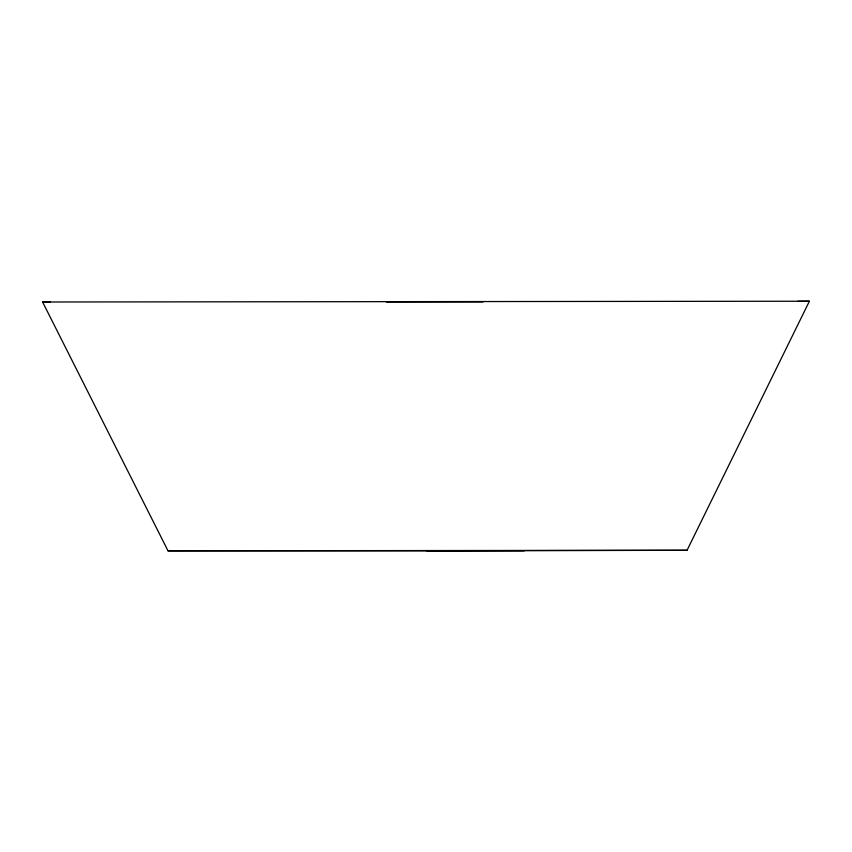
<?xml version="1.0" encoding="UTF-8"?>
<svg xmlns="http://www.w3.org/2000/svg" width="852" height="852" viewBox="0 0 852 852"><rect width="100%" height="100%" fill="white"/><g stroke="black" fill="none" stroke-linecap="round" stroke-linejoin="round"><path stroke-width="1.28" d="M426.863 550.818L687.042 550.296L809.4 301.225L42.6 302.002L167.993 550.818L524.268 550.807M167.993 550.818L687.042 550.296M797.77 301.299L809.4 301.225M483.009 301.938L386.478 302.034M42.6 302.002L50.172 302.034"/></g></svg>
